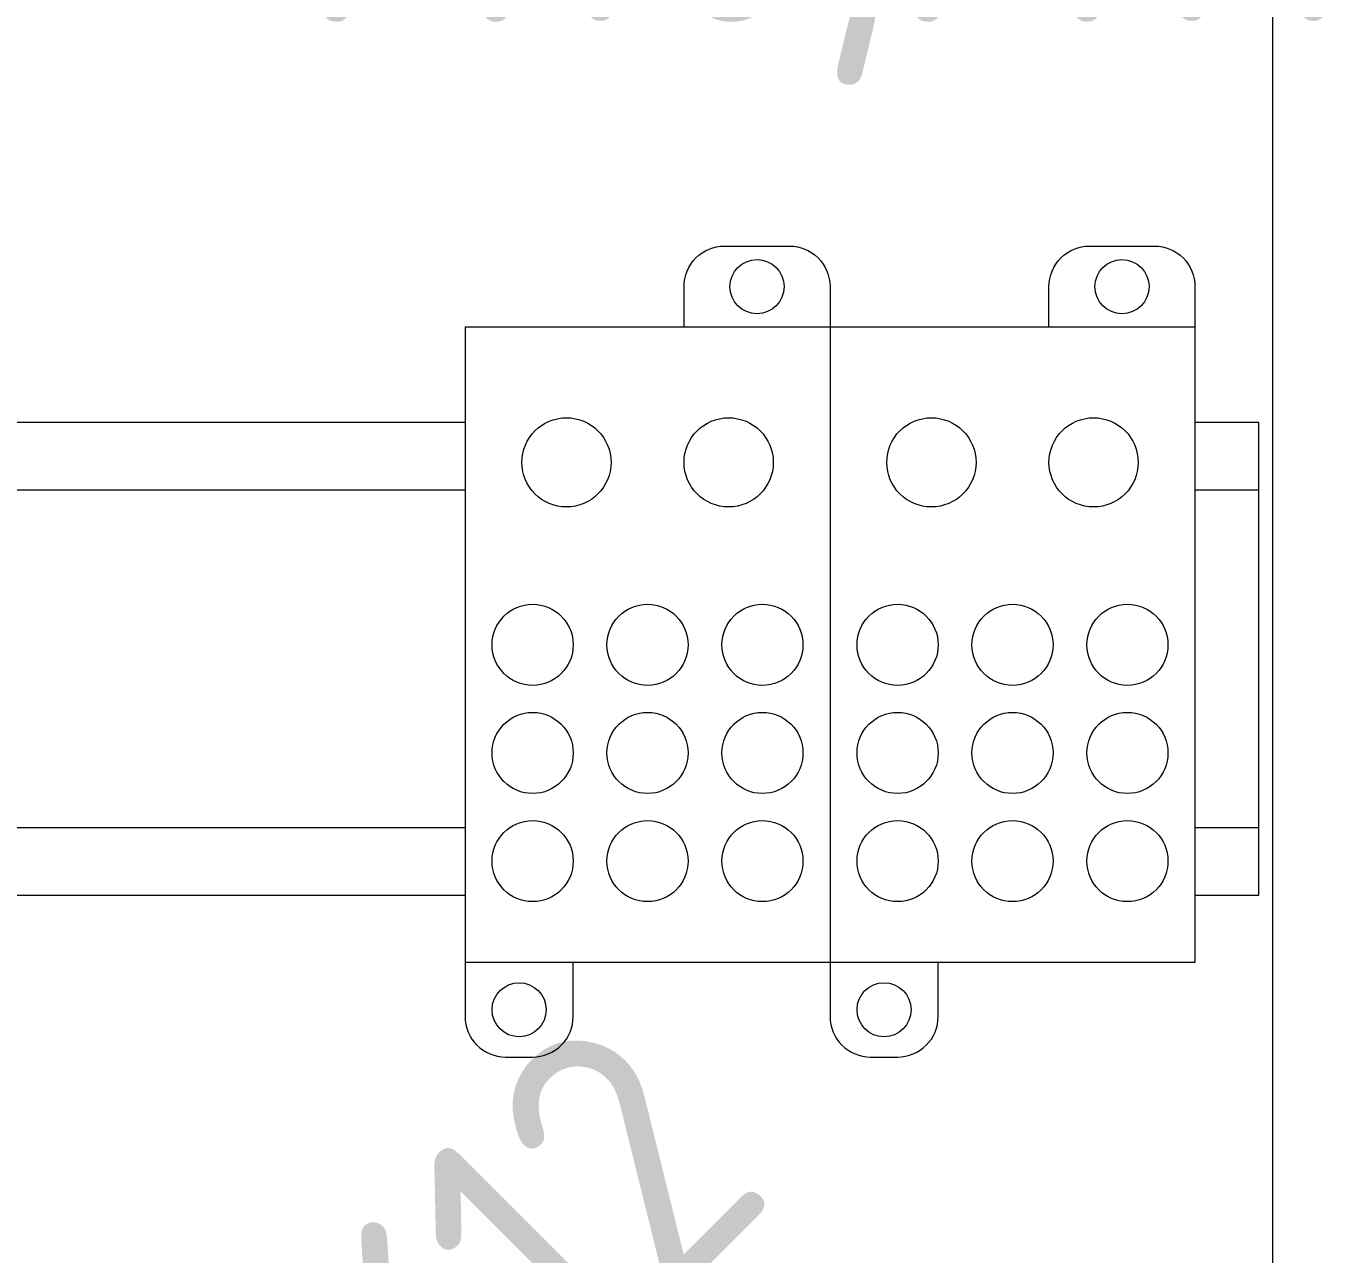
# Model space of a CAD drawing. Header units: millimetres. Extents: x 1359 to 3577, y 1333 to 3557.
# Drawn here: x 3240.4 to 3336.5, y 2687.5 to 2778.4 of the extents above; entities that cross this region are included whole.
import ezdxf
from ezdxf.enums import TextEntityAlignment as Align

# ---------------------------------------------------------------- set-up
doc = ezdxf.new("R2010")
doc.units = ezdxf.units.MM
doc.layers.add('000-PI-Oprema', color=30, linetype='Continuous', lineweight=5)
doc.layers.add('002-PI-Kabelska kanalica', color=150, linetype='Continuous')
doc.styles.add('PI0', font='isocpeur.ttf', dxfattribs={"width": 0.9})

# ---------------------------------------------------------------- blocks, each defined once
blk = doc.blocks.new('*U53')
at = {"layer": '002-PI-Kabelska kanalica', "color": 0, "linetype": 'ByBlock', "lineweight": 0}
blk.add_line((-20, -100), (-20, 1572), dxfattribs=at)
blk = doc.blocks.new('Pollmann PVB 125-2-9')
at = {"layer": '000-PI-Oprema', "color": 0, "linetype": 'ByBlock', "lineweight": 0}
blk.add_lwpolyline([(16.159, 1.023), (16.159, 4.023, -0.414214), (19.159, 7.023), (23.959, 7.023, -0.414214), (26.959, 4.023), (26.959, 1.023), (26.959, -45.977), (-0.041, -45.977), (-0.041, -49.977, 0.414214), (2.959, -52.977), (4.959, -52.977, 0.414214), (7.959, -49.977), (7.959, -45.977)], format="xyb", dxfattribs=at)
blk.add_lwpolyline([(26.976, 1.023), (-0.024, 1.023), (-0.024, -45.977)], dxfattribs=at)
for centre, radius in [((21.559, 4.023), 2), ((7.459, -8.977), 3.3), ((19.459, -8.977), 3.3), ((4.959, -22.477), 3), ((13.459, -22.477), 3), ((21.959, -22.477), 3), ((4.959, -30.477), 3), ((13.459, -30.477), 3), ((21.959, -30.477), 3), ((4.959, -38.477), 3), ((13.459, -38.477), 3), ((21.959, -38.477), 3), ((3.959, -49.477), 2)]:
    blk.add_circle(centre, radius, dxfattribs=at)

msp = doc.modelspace()

# ---------------------------------------------------------------- linework, layer by layer
at = {"layer": '002-PI-Kabelska kanalica', "color": 0, "linetype": 'ByBlock', "lineweight": 0, "ltscale": 0.25}
for points in [[(3191.591, 2749.056), (3272.859, 2749.056)], [(3326.842, 2749.056), (3331.249, 2749.056)], [(3327.165, 2749.056), (3331.571, 2749.056)], [(3331.571, 2714.056), (3331.571, 2749.056)], [(3191.591, 2744.056), (3272.859, 2744.056)], [(3326.842, 2744.056), (3331.249, 2744.056)], [(3327.165, 2744.056), (3331.571, 2744.056)], [(3191.591, 2719.056), (3272.859, 2719.056)], [(3326.842, 2719.056), (3331.249, 2719.056)], [(3327.165, 2719.056), (3331.571, 2719.056)], [(3191.591, 2714.056), (3272.859, 2714.056)], [(3326.842, 2714.056), (3331.249, 2714.056)], [(3327.165, 2714.056), (3331.571, 2714.056)]]:
    msp.add_lwpolyline(points, dxfattribs=at)

# ---------------------------------------------------------------- block references
at = {"layer": '002-PI-Kabelska kanalica', "color": 0, "linetype": 'ByBlock', "lineweight": 0, "xscale": -1, "rotation": 180}
msp.add_blockref('*U53', (3352.571, 3251.556), dxfattribs=at)
at = {"layer": '002-PI-Kabelska kanalica', "color": 0, "linetype": 'ByBlock', "lineweight": 0}
for p in [(3272.883, 2755.056), (3299.883, 2755.056)]:
    msp.add_blockref('Pollmann PVB 125-2-9', p, dxfattribs=at)

# ---------------------------------------------------------------- texts
at = {"layer": '002-PI-Kabelska kanalica', "color": 0, "linetype": 'ByBlock', "lineweight": 0, "style": 'PI0', "width": 0.9}
msp.add_text('-X10,X11', height=20, dxfattribs=at).set_placement((3293.979, 2786.344), align=Align.MIDDLE)
msp.add_text('-162K11, 162K12', height=20, rotation=45, dxfattribs=at).set_placement((3177.729, 2573.556))

doc.saveas('drawing.dxf')
